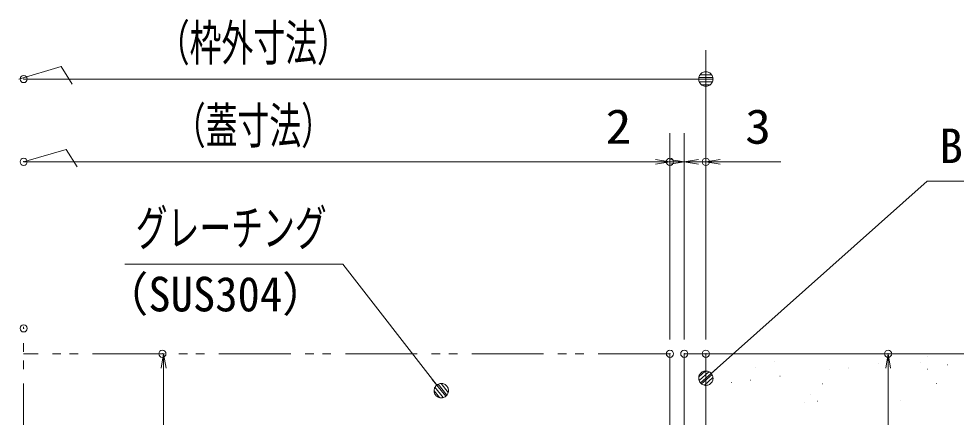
# Model space of a CAD drawing. Units: millimetres, scale not verified. Extents: x -1050 to 1050, y -742 to 742.
# Drawn here: x 493.7 to 820.1, y -255.5 to -117 of the extents above; entities that cross this region are included whole.
import ezdxf
from ezdxf.enums import TextEntityAlignment as Align

# ---------------------------------------------------------------- set-up
doc = ezdxf.new("R2010")
doc.units = ezdxf.units.MM
doc.header["$LTSCALE"] = 5
doc.header["$PDMODE"] = 32
doc.header["$PDSIZE"] = 2.5
doc.linetypes.add('DOUBLE_CHAIN1', pattern=[8.8, 5, -1, 0.6, -0.6, 0.6, -1])
for name, color, linetype, lineweight in [('0-1_寸法注釈', 2, 'Continuous', 9), ('0-2_0', 2, 'Continuous', 9), ('0-3_DEFPOINTS', 134, 'Continuous', 9), ('0-4_蓋', 5, 'Continuous', 9), ('0-5_ハッチング', 4, 'Continuous', 9), ('0-6_想像線', 134, 'DOUBLE_CHAIN1', 9), ('0-9_枠', 7, 'Continuous', 9)]:
    doc.layers.add(name, color=color, linetype=linetype, lineweight=lineweight)
doc.styles.add('ＭＳ ゴシック', font='')
doc.styles.get('ＭＳ ゴシック').set_extended_font_data('MS Gothic')

# ---------------------------------------------------------------- blocks, each defined once
blk = doc.blocks.new('_Dot')
at = {"layer": '0-2_0'}
for p, q in [((-2.5, 0), (-5, 0)), ((2.445, 0.5), (-2.445, 0.5)), ((1.997, 1.5), (-1.997, 1.5)), ((2.289, -0.995), (-2.289, -0.995)), ((1.499, -1.995), (-1.499, -1.995))]:
    blk.add_line(p, q, dxfattribs=at)
for points in [[(2.5, 0), (2.48, 0.313), (2.421, 0.622), (2.324, 0.92), (2.191, 1.204), (2.023, 1.469), (1.822, 1.711), (1.594, 1.926), (1.34, 2.111), (1.064, 2.262), (0.773, 2.378), (0.468, 2.456), (0.157, 2.495), (-0.157, 2.495), (-0.468, 2.456), (-0.773, 2.378), (-1.064, 2.262), (-1.34, 2.111), (-1.594, 1.926), (-1.822, 1.711), (-2.023, 1.469), (-2.191, 1.204), (-2.324, 0.92), (-2.421, 0.622), (-2.48, 0.313), (-2.5, 0), (0, 0)], [(-2.5, 0), (-2.48, -0.313), (-2.421, -0.622), (-2.324, -0.92), (-2.191, -1.204), (-2.023, -1.469), (-1.822, -1.711), (-1.594, -1.926), (-1.34, -2.111), (-1.064, -2.262), (-0.773, -2.378), (-0.468, -2.456), (-0.157, -2.495), (0.157, -2.495), (0.468, -2.456), (0.773, -2.378), (1.064, -2.262), (1.34, -2.111), (1.594, -1.926), (1.822, -1.711), (2.023, -1.469), (2.191, -1.204), (2.324, -0.92), (2.421, -0.622), (2.48, -0.313), (2.5, 0), (0, 0)]]:
    blk.add_lwpolyline(points, close=True, dxfattribs=at)
blk = doc.blocks.new('_OPEN')
at = {"layer": '0-2_0'}
blk.add_line((0, 0), (-5, 0), dxfattribs=at)
blk.add_lwpolyline([(-5, 0.833), (0, 0), (-5, -0.833)], dxfattribs=at)

msp = doc.modelspace()

# ---------------------------------------------------------------- linework, layer by layer
at = {"layer": '0-1_寸法注釈'}
for p, q in [((732.95, -228.471), (732.95, -127.974)), ((493.745, -137.974), (508.548, -133.646)), ((508.548, -133.646), (512.376, -139.722)), ((727.95, -137.974), (495.45, -137.974)), ((720.45, -228.471), (720.45, -156.755)), ((720.45, -228.471), (720.45, -156.755)), ((725.45, -228.471), (725.45, -156.755)), ((725.45, -228.471), (725.45, -156.755)), ((732.95, -228.471), (732.95, -156.755)), ((720.45, -166.755), (495.45, -166.755)), ((715.45, -166.755), (694.337, -166.755)), ((720.45, -166.755), (715.45, -166.755)), ((725.45, -166.755), (720.45, -166.755)), ((725.45, -166.755), (732.95, -166.755)), ((730.45, -166.755), (735.45, -166.755)), ((737.95, -166.755), (759.063, -166.755)), ((544.185, -238.471), (544.185, -308.471)), ((796.393, -315.971), (796.393, -238.471))]:
    msp.add_line(p, q, dxfattribs=at)
for points in [[(495.45, -166.755), (510.253, -162.426), (514.08, -168.503)], [(899.393, -173.5), (810.026, -173.5), (733.702, -241.299)], [(530.622, -202.293), (606.589, -202.293), (640.222, -245.508)]]:
    msp.add_lwpolyline(points, dxfattribs=at)
at = {"layer": '0-3_DEFPOINTS'}
for p in [(495.45, -137.974), (495.45, -166.755), (720.45, -166.755), (732.95, -166.755), (495.45, -224.646), (543.742, -233.471), (720.45, -233.471), (725.45, -233.471), (732.95, -233.471), (796.393, -233.471)]:
    msp.add_point(p, dxfattribs=at)
at = {"layer": '0-4_蓋', "linetype": 'DOUBLE_CHAIN1'}
for q in [(495.45, -233.471), (720.45, -313.471)]:
    msp.add_line((720.45, -233.471), q, dxfattribs=at)
at = {"layer": '0-5_ハッチング'}
for p, q in [((789.242, -233.471), (789.292, -233.471)), ((810.191, -234.478), (810.241, -234.478)), ((816.801, -233.608), (816.851, -233.608)), ((817.838, -233.471), (817.888, -233.471)), ((817.838, -233.471), (817.888, -233.471)), ((756.852, -236.191), (756.902, -236.191)), ((782.616, -238.109), (782.666, -238.109)), ((792.941, -236.749), (792.991, -236.749)), ((807.671, -236.627), (807.721, -236.627)), ((816.975, -237.275), (817.025, -237.275)), ((750.186, -238.355), (750.236, -238.355)), ((758.755, -241.25), (758.805, -241.25)), ((776.005, -238.979), (776.055, -238.979)), ((782.674, -238.511), (782.724, -238.511)), ((810.011, -238.772), (810.061, -238.772)), ((734.049, -243.997), (734.099, -243.997)), ((741.82, -243.479), (741.87, -243.479)), ((748.43, -242.609), (748.48, -242.609)), ((773.599, -243.925), (773.649, -243.925)), ((813.148, -243.853), (813.198, -243.853)), ((769.493, -247.774), (769.543, -247.774)), ((767.359, -250.263), (767.409, -250.263)), ((771.834, -249.919), (771.884, -249.919)), ((800.603, -249.839), (800.653, -249.839)), ((733.058, -251.498), (733.108, -251.498))]:
    msp.add_line(p, q, dxfattribs=at)
for points in [[(732.95, -233.471), (732.95, -290.853), (738.7, -290.853), (738.7, -313.471), (757.45, -332.221), (776.7, -332.221), (776.7, -345.176)], [(778.833, -353.605), (781.21, -355.982), (777.144, -360.047), (776.7, -359.603), (776.7, -420.971), (837.95, -420.971), (837.95, -295.971), (895.45, -295.971), (895.45, -233.471), (732.95, -233.471)]]:
    msp.add_lwpolyline(points, dxfattribs=at)
at = {"layer": '0-6_想像線'}
for p, q in [((495.45, -268.801), (495.45, -224.133)), ((895.45, -233.471), (732.95, -233.471))]:
    msp.add_line(p, q, dxfattribs=at)
at = {"layer": '0-9_枠'}
for p, q in [((725.45, -233.471), (725.45, -313.471)), ((732.95, -233.471), (725.45, -233.471)), ((732.95, -313.471), (732.95, -233.471))]:
    msp.add_line(p, q, dxfattribs=at)

# ---------------------------------------------------------------- block references
at = {"layer": '0-1_寸法注釈'}
for name, p in [('_Dot', (732.95, -137.974)), ('_OPEN', (720.45, -166.755)), ('_OPEN', (725.45, -166.755))]:
    msp.add_blockref(name, p, dxfattribs=at)
for name, p, rotation in [('_OPEN', (725.45, -166.755), 180), ('_OPEN', (732.95, -166.755), 180), ('_OPEN', (544.185, -233.471), 90), ('_OPEN', (796.393, -233.471), 90), ('_Dot', (732.95, -241.958), 221.24479), ('_Dot', (640.848, -246.289), 308.70945)]:
    msp.add_blockref(name, p, dxfattribs=dict(at, rotation=rotation))

# ---------------------------------------------------------------- texts
at = {"layer": '0-1_寸法注釈', "color": 7, "style": 'ＭＳ ゴシック'}
for s, height, width, p in [('（枠外寸法）', 12.5, 0.65, (542.156, -135.38)), ('（蓋寸法）', 12.5, 0.65, (547.739, -164.16)), ('2', 12.02, 1.1, (698.027, -164.068)), ('3', 12.02, 1.1, (746.64, -164.068)), ('グレーチング', 12.5, 0.65, (534.467, -199.699)), ('（SUS304）', 12.02, 0.95, (523.271, -222.343))]:
    msp.add_text(s, height=height, dxfattribs=dict(at, width=width)).set_placement(p, align=Align.BOTTOM_LEFT)
msp.add_text('BB枠\u3000L3x35x30', height=12.03, dxfattribs=at).set_placement((814.279, -170.813), align=Align.BOTTOM_LEFT)

doc.saveas('drawing.dxf')
